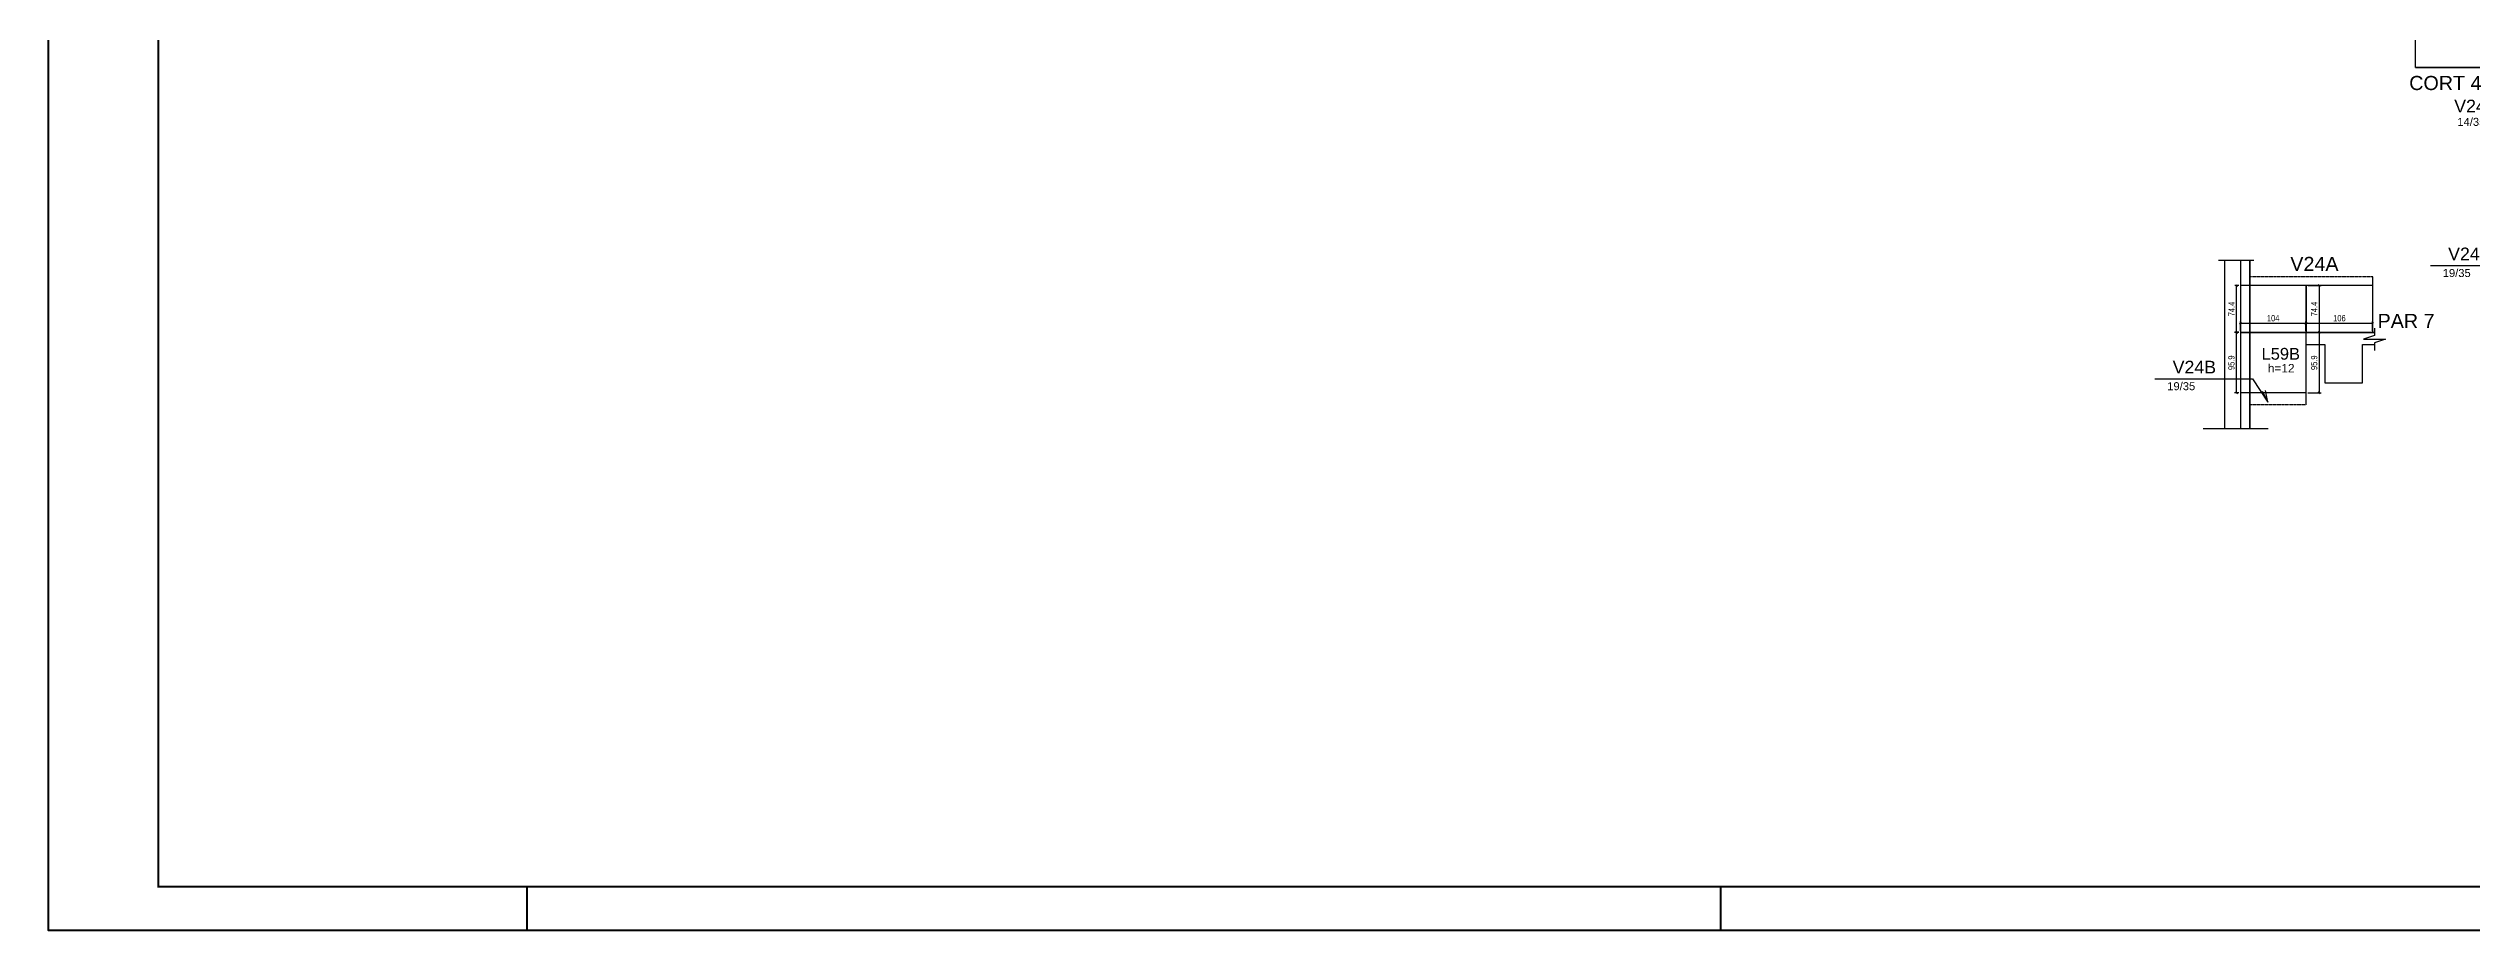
# Model space of a CAD drawing. Extents: x -9338 to -2786, y 930 to 5130.
# Drawn here: x -9338 to -5477, y 930 to 2336 of the extents above; entities that cross this region are included whole.
import ezdxf

# ---------------------------------------------------------------- set-up
doc = ezdxf.new("R2010")
doc.units = 0
doc.linetypes.add('HIDDEN2', pattern=[0.1875, 0.125, -0.0625])
for name, color, linetype in [('210', 3, 'HIDDEN2'), ('212', 3, 'Continuous'), ('216', 3, 'Continuous'), ('220', 5, 'Continuous'), ('226', 4, 'Continuous'), ('233', 6, 'Continuous'), ('249', 1, 'Continuous'), ('COTA', 2, 'Continuous'), ('Painéis', 200, 'Continuous')]:
    doc.layers.add(name, color=color, linetype=linetype)
doc.layers.add('FOLHA', color=255, linetype='Continuous', lineweight=40)
doc.layers.add('Folhas', color=255, linetype='Continuous', lineweight=9)
doc.styles.add('COTA TECNICA-50', font='techl___.ttf', dxfattribs={"height": 10})
doc.styles.get("Standard").update_dxf_attribs({"font": 'arial.ttf'})
doc.dimstyles.new('COTA PAINEL-50', dxfattribs={"dimtxt": 10, "dimasz": 3, "dimexe": 3, "dimexo": 3, "dimgap": 3, "dimtad": 1, "dimdec": 1, "dimzin": 9, "dimdsep": 46, "dimtxsty": 'COTA TECNICA-50', "dimblk1": 'OBLIQUE', "dimblk2": 'OBLIQUE', "dimsah": 1, "dimcen": 0.9, "dimclrd": 4, "dimclre": 4, "dimclrt": 240, "dimadec": 1, "dimazin": 3, "dimtfac": 1, "dimtdec": 1, "dimtmove": 0, "dimatfit": 3, "dimfxl": 1, "dimtolj": 1, "dimtzin": 12, "dimarcsym": 0})

# ---------------------------------------------------------------- blocks, each defined once
blk = doc.blocks.new('LINCOR', base_point=(1375407.232582, 453114.358858))
blk.add_lwpolyline([(1375407.232582, 453114.358858), (1375407.565916, 453114.358858), (1375407.732582, 453114.858858), (1375407.732582, 453113.858858), (1375407.899249, 453114.358858), (1375408.232582, 453114.358858)])
blk = doc.blocks.new('_Oblique')
at = {"color": 0, "linetype": 'ByBlock', "lineweight": -2}
blk.add_line((-0.5, -0.5), (0.5, 0.5), dxfattribs=at)
blk = doc.blocks.new('*D186')
at = {"layer": 'COTA', "color": 4, "lineweight": -2, "transparency": 16777216}
for p, q in [((-5848, 1882.9), (-5854.5, 1882.9)), ((-5851.5, 1786.9), (-5851.5, 1882.9)), ((-5848, 1786.9), (-5854.5, 1786.9))]:
    blk.add_line(p, q, dxfattribs=at)
at = {"layer": 'Defpoints', "color": 0, "transparency": 16777216}
for p in [(-5851.5, 1882.9), (-5845, 1882.9), (-5845, 1786.9)]:
    blk.add_point(p, dxfattribs=at)
at = {"layer": 'COTA', "color": 4, "lineweight": -2, "transparency": 16777216, "xscale": 3, "yscale": 3, "zscale": 3}
for p, rotation in [((-5851.5, 1882.9), 90), ((-5851.5, 1786.9), 270)]:
    blk.add_blockref('_Oblique', p, dxfattribs=dict(at, rotation=rotation))
at = {"layer": 'COTA', "color": 240, "transparency": 16777216, "insert": (-5859.6, 1834.9), "char_height": 10, "attachment_point": 5, "rotation": 90, "style": 'COTA TECNICA-50'}
blk.add_mtext('\\A1;95.9', dxfattribs=at)
blk = doc.blocks.new('*D187')
at = {"layer": 'COTA', "color": 4, "lineweight": -2, "transparency": 16777216}
for p, q in [((-5848, 1957.7), (-5854.2, 1957.7)), ((-5851.2, 1883.4), (-5851.2, 1957.7)), ((-5848, 1883.4), (-5854.2, 1883.4))]:
    blk.add_line(p, q, dxfattribs=at)
at = {"layer": 'Defpoints', "color": 0, "transparency": 16777216}
for p in [(-5851.2, 1957.7), (-5845, 1957.7), (-5845, 1883.4)]:
    blk.add_point(p, dxfattribs=at)
at = {"layer": 'COTA', "color": 4, "lineweight": -2, "transparency": 16777216, "xscale": 3, "yscale": 3, "zscale": 3}
for p, rotation in [((-5851.2, 1957.7), 90), ((-5851.2, 1883.4), 270)]:
    blk.add_blockref('_Oblique', p, dxfattribs=dict(at, rotation=rotation))
at = {"layer": 'COTA', "color": 240, "transparency": 16777216, "insert": (-5859.3, 1920.5), "char_height": 10, "attachment_point": 5, "rotation": 90, "style": 'COTA TECNICA-50'}
blk.add_mtext('\\A1;74.4', dxfattribs=at)
blk = doc.blocks.new('*D188')
at = {"layer": 'COTA', "color": 4, "lineweight": -2, "transparency": 16777216}
for p, q in [((-5845, 1885.9), (-5845, 1900.7)), ((-5845, 1897.7), (-5741, 1897.7)), ((-5741, 1885.9), (-5741, 1900.7))]:
    blk.add_line(p, q, dxfattribs=at)
at = {"layer": 'Defpoints', "color": 0, "transparency": 16777216}
for p in [(-5741, 1897.7), (-5845, 1882.9), (-5741, 1882.9)]:
    blk.add_point(p, dxfattribs=at)
at = {"layer": 'COTA', "color": 4, "lineweight": -2, "transparency": 16777216, "xscale": 3, "yscale": 3, "zscale": 3, "rotation": 180}
blk.add_blockref('_Oblique', (-5845, 1897.7), dxfattribs=at)
at = {"layer": 'COTA', "color": 4, "lineweight": -2, "transparency": 16777216, "xscale": 3, "yscale": 3, "zscale": 3}
blk.add_blockref('_Oblique', (-5741, 1897.7), dxfattribs=at)
at = {"layer": 'COTA', "color": 240, "transparency": 16777216, "insert": (-5793, 1905.8), "char_height": 10, "attachment_point": 5, "style": 'COTA TECNICA-50'}
blk.add_mtext('\\A1;104', dxfattribs=at)
blk = doc.blocks.new('*D189')
at = {"layer": 'COTA', "color": 4, "lineweight": -2, "transparency": 16777216}
for p, q in [((-5740.5, 1885.9), (-5740.5, 1900.7)), ((-5740.5, 1897.7), (-5634.5, 1897.7)), ((-5634.5, 1885.9), (-5634.5, 1900.7))]:
    blk.add_line(p, q, dxfattribs=at)
at = {"layer": 'Defpoints', "color": 0, "transparency": 16777216}
for p in [(-5634.5, 1897.7), (-5740.5, 1882.9), (-5634.5, 1882.9)]:
    blk.add_point(p, dxfattribs=at)
at = {"layer": 'COTA', "color": 4, "lineweight": -2, "transparency": 16777216, "xscale": 3, "yscale": 3, "zscale": 3, "rotation": 180}
blk.add_blockref('_Oblique', (-5740.5, 1897.7), dxfattribs=at)
at = {"layer": 'COTA', "color": 4, "lineweight": -2, "transparency": 16777216, "xscale": 3, "yscale": 3, "zscale": 3}
blk.add_blockref('_Oblique', (-5634.5, 1897.7), dxfattribs=at)
at = {"layer": 'COTA', "color": 240, "transparency": 16777216, "insert": (-5687.5, 1905.8), "char_height": 10, "attachment_point": 5, "style": 'COTA TECNICA-50'}
blk.add_mtext('\\A1;106', dxfattribs=at)
blk = doc.blocks.new('*D190')
at = {"layer": 'COTA', "color": 4, "lineweight": -2, "transparency": 16777216}
for p, q in [((-5737.5, 1957.7), (-5716.6, 1957.7)), ((-5719.6, 1957.7), (-5719.6, 1883.4)), ((-5737.5, 1883.4), (-5716.6, 1883.4))]:
    blk.add_line(p, q, dxfattribs=at)
at = {"layer": 'Defpoints', "color": 0, "transparency": 16777216}
for p in [(-5740.5, 1957.7), (-5740.5, 1883.4), (-5719.6, 1883.4)]:
    blk.add_point(p, dxfattribs=at)
at = {"layer": 'COTA', "color": 4, "lineweight": -2, "transparency": 16777216, "xscale": 3, "yscale": 3, "zscale": 3}
for p, rotation in [((-5719.6, 1957.7), 90), ((-5719.6, 1883.4), 270)]:
    blk.add_blockref('_Oblique', p, dxfattribs=dict(at, rotation=rotation))
at = {"layer": 'COTA', "color": 240, "transparency": 16777216, "insert": (-5727.7, 1920.5), "char_height": 10, "attachment_point": 5, "rotation": 90, "style": 'COTA TECNICA-50'}
blk.add_mtext('\\A1;74.4', dxfattribs=at)
blk = doc.blocks.new('*D191')
at = {"layer": 'COTA', "color": 4, "lineweight": -2, "transparency": 16777216}
for p, q in [((-5738, 1882.9), (-5716.6, 1882.9)), ((-5719.6, 1882.9), (-5719.6, 1786.9)), ((-5738, 1786.9), (-5716.6, 1786.9))]:
    blk.add_line(p, q, dxfattribs=at)
at = {"layer": 'Defpoints', "color": 0, "transparency": 16777216}
for p in [(-5741, 1882.9), (-5741, 1786.9), (-5719.6, 1786.9)]:
    blk.add_point(p, dxfattribs=at)
at = {"layer": 'COTA', "color": 4, "lineweight": -2, "transparency": 16777216, "xscale": 3, "yscale": 3, "zscale": 3}
for p, rotation in [((-5719.6, 1882.9), 90), ((-5719.6, 1786.9), 270)]:
    blk.add_blockref('_Oblique', p, dxfattribs=dict(at, rotation=rotation))
at = {"layer": 'COTA', "color": 240, "transparency": 16777216, "insert": (-5727.7, 1834.9), "char_height": 10, "attachment_point": 5, "rotation": 90, "style": 'COTA TECNICA-50'}
blk.add_mtext('\\A1;95.9', dxfattribs=at)

msp = doc.modelspace()

# ---------------------------------------------------------------- linework, layer by layer
at = {"layer": '210'}
for p, q in [((-5634.47, 1971.73), (-5829.97, 1971.73)), ((-5634.47, 1957.73), (-5829.97, 1957.73)), ((-5740.97, 1767.93), (-5829.97, 1767.93))]:
    msp.add_line(p, q, dxfattribs=at)
at = {"layer": '220'}
for p, q in [((-5566.03, 2305.44), (-5566.03, 2725.44)), ((-5566.03, 2305.44), (-5431.03, 2305.44)), ((-5869.97, 1729.73), (-5869.97, 1997.73)), ((-5829.97, 1729.73), (-5829.97, 1997.73)), ((-5829.97, 1997.73), (-5829.97, 1729.73)), ((-5741.03, 1863.87), (-5710.76, 1863.87)), ((-5710.76, 1863.87), (-5710.76, 1802.87)), ((-5650.76, 1802.87), (-5650.76, 1863.87)), ((-5650.76, 1863.87), (-5631.44, 1863.87)), ((-5710.76, 1802.87), (-5650.76, 1802.87))]:
    msp.add_line(p, q, dxfattribs=at)
for points in [[(-4250.02, 2746.44), (-4395.06, 2746.44), (-4395.03, 2057.44), (-4666.03, 2057.44), (-4666.03, 1457.44), (-5431.03, 1457.44), (-5431.03, 2305.44), (-5566.03, 2305.44), (-5566.03, 2725.44), (-9034.7, 2725.44), (-9039.21, 4385.87)], [(-5869.97, 1729.73), (-5869.97, 1997.73)], [(-5741.03, 1882.87), (-5631.44, 1882.87)]]:
    msp.add_lwpolyline(points, dxfattribs=at)
at = {"layer": '249'}
for points in [[(-5542.41, 1989.8), (-5386.77, 1989.8), (-5362.44, 1922.39), (-5371.05, 1939.04), (-5362.44, 1922.39), (-5366.44, 1940.71)], [(-5981.35, 1809.49), (-5825.71, 1809.49), (-5801.38, 1772.13), (-5809.99, 1788.79), (-5801.38, 1772.13), (-5805.39, 1790.45)]]:
    msp.add_lwpolyline(points, dxfattribs=at)
at = {"layer": 'COTA', "color": 252, "true_color": 0x939598}
for p, q in [((-5823.75, 1997.73), (-5880.29, 1997.73)), ((-5801.09, 1729.73), (-5904.69, 1729.73))]:
    msp.add_line(p, q, dxfattribs=at)
at = {"layer": 'FOLHA'}
for p, q in [((-8575.77, 1000.19), (-8575.77, 930.12)), ((-6673.62, 1000.19), (-6673.62, 930.12))]:
    msp.add_line(p, q, dxfattribs=at)
msp.add_lwpolyline([(-2786.27, 5130.12), (-2786.27, 930.12), (-9337.89, 930.12), (-9337.89, 5130.12)], close=True, dxfattribs=at)
at = {"layer": 'Folhas', "color": 30, "const_width": 3}
msp.add_lwpolyline([(-2975.57, 1000.19), (-9162.72, 1000.19), (-9162.72, 5060.05), (-2975.57, 5060.05)], dxfattribs=at)
at = {"layer": 'Painéis'}
for p, q in [((-5844.97, 1997.73), (-5844.97, 1729.73)), ((-5634.47, 1882.87), (-5634.47, 1971.73)), ((-5634.47, 1957.73), (-5844.97, 1957.73)), ((-5740.97, 1957.73), (-5740.97, 1767.93)), ((-5740.47, 1957.73), (-5740.47, 1882.87)), ((-5634.47, 1882.87), (-5740.97, 1882.87)), ((-5740.97, 1786.93), (-5844.97, 1786.93))]:
    msp.add_line(p, q, dxfattribs=at)
for points in [[(-5844.97, 1883.37), (-5631.44, 1883.37)], [(-5844.97, 1882.87), (-5631.44, 1882.87)]]:
    msp.add_lwpolyline(points, dxfattribs=at)

# ---------------------------------------------------------------- block references
at = {"layer": '249', "xscale": -35.176396, "yscale": 35.176396, "rotation": 90}
msp.add_blockref('LINCOR', (-5631.44, 1889.79), dxfattribs=at)

# ---------------------------------------------------------------- texts
at = {"layer": '212'}
for s, p in [('14/35', (-5499.54, 2212.34)), ('19/35', (-5522.86, 1971.44)), ('19/35', (-5961.8, 1791.13))]:
    msp.add_text(s, height=12.75, dxfattribs=at).set_placement(p)
at = {"layer": '216'}
msp.add_text('h=12', height=13.5, dxfattribs=at).set_placement((-5801.41, 1819.42))
at = {"layer": '226'}
msp.add_text('L59B', height=18.75, dxfattribs=at).set_placement((-5811.46, 1839.72))
at = {"layer": '233'}
for s, height, p in [('CORT 4', 22.5, (-5576.27, 2269.38)), ('V24', 20.25, (-5504.52, 2233.77)), ('V24B', 20.25, (-5514.24, 1998.11)), ('V24A', 22.5, (-5765.72, 1981.09)), ('PAR 7', 22.5, (-5626.71, 1890.26)), ('V24B', 20.25, (-5953.18, 1817.8))]:
    msp.add_text(s, height=height, dxfattribs=at).set_placement(p)

# ---------------------------------------------------------------- dimensions: what is measured, and where the dimension line sits
at = {"layer": 'COTA', "color": 252, "true_color": 0x939598}
for base, p1, p2, picture, middle in [((-5851.23, 1957.73), (-5844.97, 1883.37), (-5844.97, 1957.73), '*D187', (-5859.3, 1920.55)), ((-5719.59, 1883.37), (-5740.47, 1957.73), (-5740.47, 1883.37), '*D190', (-5727.66, 1920.55)), ((-5851.49, 1882.87), (-5844.97, 1786.93), (-5844.97, 1882.87), '*D186', (-5859.63, 1834.9)), ((-5719.59, 1786.93), (-5741.03, 1882.87), (-5741.03, 1786.93), '*D191', (-5727.72, 1834.9))]:
    dim = msp.add_linear_dim(base=base, p1=p1, p2=p2, angle=90, dimstyle='COTA PAINEL-50', dxfattribs=at)
    dim.commit()
    dim.dimension.update_dxf_attribs({"geometry": picture, "text_midpoint": middle})
dim = msp.add_linear_dim(base=(-5740.97, 1897.73), p1=(-5844.97, 1882.87), p2=(-5740.97, 1882.87), dimstyle='COTA PAINEL-50', dxfattribs=at)
dim.commit()
dim.dimension.update_dxf_attribs({"geometry": '*D188', "text_midpoint": (-5792.97, 1905.83)})
dim = msp.add_linear_dim(base=(-5634.47, 1897.73), p1=(-5740.47, 1882.87), p2=(-5634.47, 1882.87), dimstyle='COTA PAINEL-50', override={"dimtmove": 1}, dxfattribs=at)
dim.commit()
dim.dimension.update_dxf_attribs({"geometry": '*D189', "text_midpoint": (-5687.47, 1905.83)})

doc.saveas('drawing.dxf')
